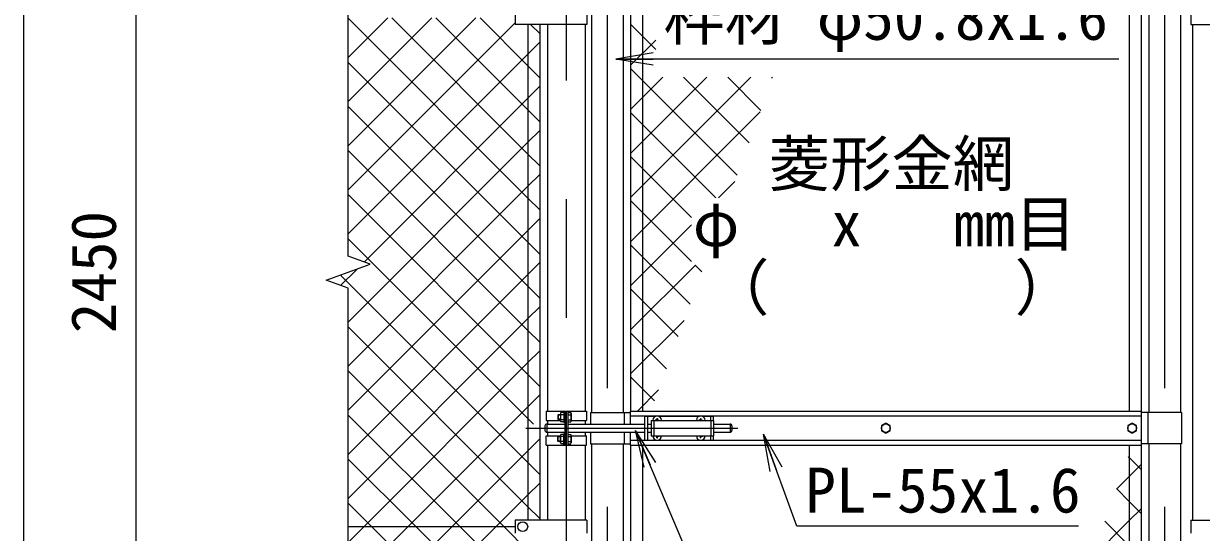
# Model space of a CAD drawing. Units: millimetres, scale not verified. Extents: x -6300 to 6300, y -4455 to 4455.
# Drawn here: x -4176 to -2286, y 420 to 1236 of the extents above; entities that cross this region are included whole.
import ezdxf
from ezdxf.enums import TextEntityAlignment as Align

# ---------------------------------------------------------------- set-up
doc = ezdxf.new("R2010")
doc.units = ezdxf.units.MM
doc.header["$LTSCALE"] = 30
doc.linetypes.add('DASHED', pattern=[7.5, 6, -1.5])
doc.linetypes.add('USER1', pattern=[50.8, 31.75, -6.35, 6.35, -6.35])
for name, color, linetype, lineweight in [('0-1_D-BMK', 2, 'USER1', 13), ('0-2_D-STR1', 1, 'Continuous', 18), ('0-3_D-STR3', 3, 'Continuous', 13), ('0-7_D-STR-DIM', 7, 'Continuous', 9), ('0-8_0', 7, 'Continuous', 9), ('0-9_D-STR-TXT', 7, 'Continuous', 9), ('0-A_D-STR2', 7, 'Continuous', 9)]:
    doc.layers.add(name, color=color, linetype=linetype, lineweight=lineweight)
doc.styles.add('ＭＳ ゴシック', font='')
doc.styles.get('ＭＳ ゴシック').set_extended_font_data('MS Gothic')

# ---------------------------------------------------------------- blocks, each defined once
blk = doc.blocks.new('_Open')
at = {"layer": '0-8_0'}
blk.add_line((-30, 5), (0, 0), dxfattribs=at)
blk.add_lwpolyline([(-30, -5), (0, 0), (-30, 0)], dxfattribs=at)

msp = doc.modelspace()

# ---------------------------------------------------------------- linework, layer by layer
at = {"layer": '0-1_D-BMK'}
for p, q in [((-3304.72, 2097.22), (-3304.72, -798.6)), ((-3239.07, 1603.71), (-3239.07, -434.68)), ((-2344.87, 1603.71), (-2344.87, -434.68)), ((-3369.76, 586.98), (-3029.76, 586.98))]:
    msp.add_line(p, q, dxfattribs=at)
at = {"layer": '0-2_D-STR1'}
for p, q in [((-3264.47, 1448.93), (-3264.47, 611.98)), ((-3213.67, 1448.93), (-3213.67, 611.98)), ((-2370.27, 1332.48), (-2370.27, 611.98)), ((-2319.47, 1304.48), (-2319.47, 611.98)), ((-3334.97, 1234.48), (-3334.97, 614.48)), ((-3274.47, 1234.48), (-3274.47, 614.48)), ((-2299.97, 1234.48), (-2299.97, 439.48)), ((-3334.97, 599.48), (-3334.97, 593.48)), ((-3274.47, 599.48), (-3274.47, 593.48)), ((-3334.97, 580.48), (-3334.97, 574.48)), ((-3274.47, 580.48), (-3274.47, 574.48)), ((-3334.97, 559.48), (-3334.97, 439.48)), ((-3274.47, 559.48), (-3274.47, 439.48)), ((-3264.47, 561.98), (-3264.47, -274.97)), ((-3213.67, 561.98), (-3213.67, -274.97)), ((-2370.27, 561.98), (-2370.27, -158.52)), ((-2319.47, 561.98), (-2319.47, -155.52))]:
    msp.add_line(p, q, dxfattribs=at)
at = {"layer": '0-3_D-STR3'}
for p, q in [((-3201.57, 1448.93), (-3201.57, 614.48)), ((-3182.57, 1448.93), (-3182.57, 614.48)), ((-2401.37, 1448.93), (-2401.37, 614.48)), ((-2382.37, 1448.93), (-2382.37, 614.48)), ((-3386.72, 1255.48), (-3386.72, 1234.48)), ((-3271.92, 1255.48), (-3271.92, 1234.48)), ((-2302.52, 1255.48), (-2302.52, 1234.48)), ((-3271.92, 1234.48), (-3386.72, 1234.48)), ((-3366.22, 1234.48), (-3366.22, 439.48)), ((-2302.52, 1234.48), (-2187.72, 1234.48)), ((-3337.27, 614.48), (-3272.17, 614.48)), ((-3337.27, 614.48), (-3337.27, 599.48)), ((-3318.42, 607.8), (-3317.74, 608.48)), ((-3318.42, 607.8), (-3318.42, 601.16)), ((-3314.12, 607.8), (-3318.42, 607.8)), ((-3314.12, 608.48), (-3317.74, 608.48)), ((-3317.74, 608.48), (-3317.74, 600.48)), ((-3314.12, 610.3), (-3314.12, 598.7)), ((-3308.62, 611.98), (-3313.52, 611.98)), ((-3308.62, 608.48), (-3313.52, 608.48)), ((-3307.02, 612.98), (-3308.62, 612.98)), ((-3308.62, 612.98), (-3308.62, 595.98)), ((-3307.02, 614.48), (-3307.02, 559.48)), ((-3304.72, 614.48), (-3304.72, 559.48)), ((-3302.42, 614.48), (-3302.42, 559.48)), ((-3302.42, 613.38), (-3302.42, 595.58)), ((-3302.42, 611.98), (-3297.52, 611.98)), ((-3302.42, 608.48), (-3297.52, 608.48)), ((-3296.92, 610.3), (-3296.92, 598.7)), ((-3272.17, 614.48), (-3272.17, 599.48)), ((-3266.07, 611.98), (-3266.07, 593.48)), ((-3266.07, 611.98), (-3201.97, 611.98)), ((-3212.07, 611.98), (-3212.07, 593.48)), ((-3201.97, 614.48), (-2381.97, 614.48)), ((-3201.97, 593.48), (-3201.97, 614.48)), ((-3201.97, 606.48), (-2381.97, 606.48)), ((-3179.07, 605.98), (-3179.07, 567.98)), ((-3179.07, 605.98), (-3161.67, 605.98)), ((-3174.57, 605.98), (-3174.57, 567.98)), ((-3156.47, 605.98), (-3091.67, 605.98)), ((-3086.47, 605.98), (-3069.07, 605.98)), ((-3073.57, 605.98), (-3073.57, 599.48)), ((-3069.07, 605.98), (-3069.07, 599.48)), ((-2381.97, 559.48), (-2381.97, 614.48)), ((-2317.87, 611.98), (-2381.97, 611.98)), ((-2371.87, 611.98), (-2371.87, 561.98)), ((-2317.87, 611.98), (-2317.87, 561.98)), ((-3339.07, 590.48), (-3339.07, 583.48)), ((-3337.27, 599.48), (-3314.12, 599.48)), ((-3336.07, 593.48), (-3307.02, 593.48)), ((-3336.07, 593.48), (-3336.07, 580.48)), ((-3318.42, 601.16), (-3317.74, 600.48)), ((-3314.12, 601.16), (-3318.42, 601.16)), ((-3314.12, 600.48), (-3317.74, 600.48)), ((-3308.62, 600.48), (-3313.52, 600.48)), ((-3308.62, 596.98), (-3313.52, 596.98)), ((-3307.02, 595.98), (-3308.62, 595.98)), ((-3302.42, 600.48), (-3297.52, 600.48)), ((-3302.42, 596.98), (-3297.52, 596.98)), ((-3302.42, 593.48), (-3179.07, 593.48)), ((-3296.92, 599.48), (-3272.17, 599.48)), ((-3174.57, 593.48), (-3168.57, 593.48)), ((-3168.57, 599.48), (-3168.57, 574.48)), ((-3168.57, 599.48), (-3068.57, 599.48)), ((-3160.92, 599.9), (-3162.22, 599.87)), ((-3162.22, 599.87), (-3162.22, 599.48)), ((-3159.46, 602.63), (-3159.49, 601.33)), ((-3159.46, 602.63), (-3158.67, 602.63)), ((-3158.67, 602.63), (-3158.65, 601.33)), ((-3090.92, 599.9), (-3092.22, 599.87)), ((-3092.22, 599.87), (-3092.22, 599.48)), ((-3089.46, 602.63), (-3089.49, 601.33)), ((-3089.46, 602.63), (-3088.67, 602.63)), ((-3088.67, 602.63), (-3088.65, 601.33)), ((-3087.22, 599.9), (-3085.92, 599.87)), ((-3085.92, 599.87), (-3085.92, 599.48)), ((-3068.57, 599.48), (-3068.57, 574.48)), ((-3068.57, 593.48), (-3042.07, 593.48)), ((-3042.07, 593.48), (-3042.07, 580.48)), ((-3039.07, 590.48), (-3039.07, 583.48)), ((-3337.27, 574.48), (-3314.12, 574.48)), ((-3337.27, 559.48), (-3337.27, 574.48)), ((-3336.07, 580.48), (-3307.02, 580.48)), ((-3318.42, 572.8), (-3317.74, 573.48)), ((-3314.12, 572.8), (-3318.42, 572.8)), ((-3318.42, 566.16), (-3318.42, 572.8)), ((-3317.74, 565.48), (-3317.74, 573.48)), ((-3314.12, 573.48), (-3317.74, 573.48)), ((-3314.12, 563.66), (-3314.12, 575.26)), ((-3308.62, 576.98), (-3313.52, 576.98)), ((-3308.62, 573.48), (-3313.52, 573.48)), ((-3308.62, 560.98), (-3308.62, 577.98)), ((-3307.02, 577.98), (-3308.62, 577.98)), ((-3302.42, 580.48), (-3179.07, 580.48)), ((-3302.42, 576.98), (-3297.52, 576.98)), ((-3302.42, 573.48), (-3297.52, 573.48)), ((-3297.02, 574.48), (-3272.17, 574.48)), ((-3296.92, 575.3), (-3296.92, 563.7)), ((-3272.17, 559.48), (-3272.17, 574.48)), ((-3266.07, 580.48), (-3266.07, 561.98)), ((-3212.07, 580.48), (-3212.07, 561.98)), ((-3201.97, 559.48), (-3201.97, 580.48)), ((-3201.97, 567.48), (-2381.97, 567.48)), ((-3179.07, 567.98), (-3161.67, 567.98)), ((-3174.57, 580.48), (-3168.57, 580.48)), ((-3168.57, 574.48), (-3068.57, 574.48)), ((-3162.22, 574.08), (-3162.22, 574.48)), ((-3160.92, 574.06), (-3162.22, 574.08)), ((-3159.46, 571.33), (-3159.49, 572.63)), ((-3159.46, 571.33), (-3158.67, 571.33)), ((-3158.67, 571.33), (-3158.65, 572.63)), ((-3157.22, 574.06), (-3155.92, 574.08)), ((-3156.47, 567.98), (-3091.67, 567.98)), ((-3155.92, 574.08), (-3155.92, 574.48)), ((-3092.22, 574.08), (-3092.22, 574.48)), ((-3090.92, 574.06), (-3092.22, 574.08)), ((-3089.46, 571.33), (-3089.49, 572.63)), ((-3089.46, 571.33), (-3088.67, 571.33)), ((-3088.67, 571.33), (-3088.65, 572.63)), ((-3087.22, 574.06), (-3085.92, 574.08)), ((-3086.47, 567.98), (-3069.07, 567.98)), ((-3085.92, 574.08), (-3085.92, 574.48)), ((-3073.57, 574.48), (-3073.57, 567.98)), ((-3069.07, 574.48), (-3069.07, 567.98)), ((-3068.57, 580.48), (-3042.07, 580.48)), ((-3337.27, 559.48), (-3272.17, 559.48)), ((-3314.12, 566.16), (-3318.42, 566.16)), ((-3318.42, 566.16), (-3317.74, 565.48)), ((-3314.12, 565.48), (-3317.74, 565.48)), ((-3308.62, 565.48), (-3313.52, 565.48)), ((-3308.62, 561.98), (-3313.52, 561.98)), ((-3307.02, 560.98), (-3308.62, 560.98)), ((-3302.42, 565.48), (-3297.52, 565.48)), ((-3302.42, 561.98), (-3297.52, 561.98)), ((-3266.07, 561.98), (-3201.97, 561.98)), ((-3201.97, 559.48), (-2381.97, 559.48)), ((-3201.57, 559.48), (-3201.57, -274.97)), ((-3182.57, 559.48), (-3182.57, -274.97)), ((-2401.37, 559.48), (-2401.37, -274.97)), ((-2382.37, 559.48), (-2382.37, -274.97)), ((-2317.87, 561.98), (-2381.97, 561.98)), ((-3386.72, 439.48), (-3386.72, 418.48)), ((-3271.92, 439.48), (-3386.72, 439.48)), ((-3271.92, 439.48), (-3271.92, 418.48)), ((-2302.52, 439.48), (-2302.52, 418.48)), ((-2302.52, 439.48), (-2187.72, 439.48)), ((-3654.72, 428.98), (-3386.72, 428.98))]:
    msp.add_line(p, q, dxfattribs=at)
at = {"layer": '0-3_D-STR3', "linetype": 'DASHED'}
for p, q in [((-3164.07, 599.48), (-3164.07, 574.48)), ((-3073.07, 599.48), (-3073.07, 574.48))]:
    msp.add_line(p, q, dxfattribs=at)
at = {"layer": '0-3_D-STR3'}
for points in [[(-3347.22, 1234.48), (-3347.22, 580.48), (-3347.22, 439.48)], [(-3157.22, 599.9), (-3155.92, 599.87), (-3155.92, 599.48)]]:
    msp.add_lwpolyline(points, dxfattribs=at)
for points in [[(-2791.97, 595.08), (-2798.98, 591.03), (-2798.98, 582.93), (-2791.97, 578.88), (-2784.95, 582.93), (-2784.95, 591.03)], [(-2396.97, 595.08), (-2403.98, 591.03), (-2403.98, 582.93), (-2396.97, 578.88), (-2389.95, 582.93), (-2389.95, 591.03)]]:
    msp.add_lwpolyline(points, close=True, dxfattribs=at)
for centre, radius in [((-2791.97, 586.98), 7.03), ((-2396.97, 586.98), 7.03), ((-3374.72, 428.98), 8)]:
    msp.add_circle(centre, radius, dxfattribs=at)
for centre, radius, start, end in [((-3311.27, 610.23), 2.85, 142.09851, 217.90149), ((-3300.49, 604.48), 13.63, 162.93847, 197.06153), ((-3299.77, 610.23), 2.85, 322.09851, 37.90149), ((-3310.55, 604.48), 13.63, 342.93847, 17.06153), ((-3159.07, 599.48), 7, 0, 180), ((-3089.07, 599.48), 7, 0, 180), ((-3336.07, 590.48), 3, 90, 180), ((-3311.27, 598.73), 2.85, 142.14171, 217.85829), ((-3299.77, 598.73), 2.85, 322.14171, 37.85829), ((-3160.97, 601.38), 1.49, 270, 0), ((-3157.16, 601.38), 1.49, 180, 270), ((-3090.97, 601.38), 1.49, 270, 0), ((-3087.16, 601.38), 1.49, 180, 270), ((-3042.07, 590.48), 3, 0, 90), ((-3336.07, 583.48), 3, 180, 270), ((-3311.27, 575.23), 2.85, 142.14171, 217.85829), ((-3300.49, 569.48), 13.63, 162.93847, 197.06153), ((-3299.77, 575.23), 2.85, 322.09851, 37.90149), ((-3310.55, 569.48), 13.63, 342.93847, 17.06153), ((-3159.07, 574.48), 7, 180, 0), ((-3160.97, 572.57), 1.49, 0, 90), ((-3157.16, 572.57), 1.49, 90, 180), ((-3089.07, 574.48), 7, 180, 0), ((-3090.97, 572.57), 1.49, 0, 90), ((-3087.16, 572.57), 1.49, 90, 180), ((-3042.07, 583.48), 3, 270, 0), ((-3311.27, 563.73), 2.85, 142.09851, 217.90149), ((-3299.77, 563.73), 2.85, 322.14171, 37.85829)]:
    msp.add_arc(centre, radius, start, end, dxfattribs=at)
at = {"layer": '0-7_D-STR-DIM'}
for p, q in [((-3654.72, 862.63), (-3654.72, 2124.98)), ((-4175.59, 2001.98), (-4175.59, -378.02)), ((-3995.59, 2001.98), (-3995.59, -328.02)), ((-3619.48, 849.8), (-3654.72, 862.63)), ((-3689.96, 824.15), (-3619.48, 849.8)), ((-3654.72, 811.33), (-3689.96, 824.15)), ((-3654.72, -531.02), (-3654.72, 811.33))]:
    msp.add_line(p, q, dxfattribs=at)
at = {"layer": '0-9_D-STR-TXT'}
for points in [[(-2418.16, 1178.9), (-2944.41, 1178.9), (-3223.36, 1178.9)], [(-2648.68, 266.29), (-3059.63, 266.29), (-3193, 581.59)], [(-2483.05, 429.8), (-2934.97, 429.8), (-2987.73, 575.44)]]:
    msp.add_lwpolyline(points, dxfattribs=at)
at = {"layer": '0-A_D-STR2'}
for p, q in [((-3654.72, 1181.38), (-3591.12, 1244.98)), ((-3654.72, 1110.67), (-3520.41, 1244.98)), ((-3654.72, 1039.96), (-3449.7, 1244.98)), ((-3366.22, 955.9), (-3654.72, 1244.4)), ((-3654.72, 969.25), (-3386.72, 1237.25)), ((-3366.22, 1026.61), (-3584.59, 1244.98)), ((-3366.22, 1097.32), (-3513.88, 1244.98)), ((-3366.22, 1168.03), (-3443.17, 1244.98)), ((-3347.22, 1219.74), (-3361.96, 1234.48)), ((-3161.22, 1194.45), (-3201.57, 1234.79)), ((-3201.57, 1168.91), (-3161.22, 1209.26)), ((-3366.22, 885.19), (-3654.72, 1173.69)), ((-3347.22, 1149.03), (-3366.22, 1168.03)), ((-3030.46, 992.97), (-3201.57, 1164.08)), ((-3201.57, 1098.2), (-3150.11, 1149.67)), ((-3201.57, 1027.49), (-3079.4, 1149.67)), ((-3201.57, 956.78), (-3008.69, 1149.67)), ((-3011.55, 1044.78), (-3116.44, 1149.67)), ((-2992.65, 1096.59), (-3045.73, 1149.67)), ((-2973.75, 1148.4), (-2975.02, 1149.67)), ((-3366.22, 814.48), (-3654.72, 1102.98)), ((-3347.22, 1078.32), (-3366.22, 1097.32)), ((-3201.57, 886.07), (-2993.57, 1094.07)), ((-3064.65, 956.46), (-3201.57, 1093.37)), ((-3366.22, 1045.61), (-3347.22, 1064.61)), ((-3654.72, 757.11), (-3366.22, 1045.61)), ((-3366.22, 743.76), (-3654.72, 1032.26)), ((-3347.22, 1007.61), (-3366.22, 1026.61)), ((-3103.89, 924.99), (-3201.57, 1022.66)), ((-3366.22, 974.9), (-3347.22, 993.9)), ((-3654.72, 686.4), (-3366.22, 974.9)), ((-3060.47, 956.46), (-3034.19, 982.74)), ((-3366.22, 673.05), (-3654.72, 961.55)), ((-3347.22, 936.9), (-3366.22, 955.9)), ((-3103.89, 854.28), (-3201.57, 951.95)), ((-3366.22, 904.19), (-3347.22, 923.19)), ((-3201.57, 815.36), (-3103.89, 913.04)), ((-3654.72, 615.69), (-3366.22, 904.19)), ((-3347.22, 866.19), (-3366.22, 885.19)), ((-3106.21, 785.88), (-3201.57, 881.24)), ((-3366.22, 833.48), (-3347.22, 852.48)), ((-3666.81, 815.73), (-3640.33, 842.22)), ((-3654.72, 544.98), (-3366.22, 833.48)), ((-3201.57, 744.65), (-3097.65, 848.57)), ((-3087.26, 837.64), (-3098.18, 848.57)), ((-3347.22, 795.48), (-3366.22, 814.48)), ((-3125.15, 734.11), (-3201.57, 810.53)), ((-3366.22, 762.77), (-3347.22, 781.77)), ((-3654.72, 474.27), (-3366.22, 762.77)), ((-3201.57, 673.94), (-3115.78, 759.73)), ((-3347.22, 724.76), (-3366.22, 743.76)), ((-3144.1, 682.35), (-3201.57, 739.82)), ((-3366.22, 692.06), (-3347.22, 711.06)), ((-3629.3, 428.98), (-3366.22, 692.06)), ((-3404.99, 428.98), (-3654.72, 678.71)), ((-3347.22, 654.05), (-3366.22, 673.05)), ((-3163.04, 630.58), (-3201.57, 669.11)), ((-3190.32, 614.48), (-3156.6, 648.2)), ((-3366.22, 621.35), (-3347.22, 640.35)), ((-3475.7, 428.98), (-3654.72, 608)), ((-3558.59, 428.98), (-3366.22, 621.35)), ((-3366.22, 550.64), (-3347.22, 569.64)), ((-3487.88, 428.98), (-3366.22, 550.64)), ((-3546.41, 428.98), (-3654.72, 537.29)), ((-2401.37, 539.91), (-2402.75, 541.29)), ((-2382.37, 520.91), (-2401.37, 539.91)), ((-2401.37, 509.53), (-2382.37, 528.53)), ((-3366.22, 479.93), (-3347.22, 498.93)), ((-2421.71, 489.19), (-2401.37, 509.53)), ((-3417.17, 428.98), (-3366.22, 479.93)), ((-2401.37, 469.2), (-2421.62, 489.45)), ((-3617.12, 428.98), (-3654.72, 466.58)), ((-2382.37, 450.2), (-2401.37, 469.2)), ((-2401.37, 438.82), (-2382.37, 457.82)), ((-2462.18, 378.01), (-2401.37, 438.82)), ((-2401.37, 398.49), (-2440.49, 437.61)), ((-3654.72, 403.56), (-3629.3, 428.98)), ((-3654.72, 332.85), (-3558.59, 428.98)), ((-3654.72, 262.14), (-3487.88, 428.98)), ((-3654.72, 191.43), (-3417.17, 428.98)), ((-3366.22, 178.08), (-3617.12, 428.98)), ((-3366.22, 248.79), (-3546.41, 428.98)), ((-3366.22, 319.5), (-3475.7, 428.98)), ((-3366.22, 390.21), (-3404.99, 428.98))]:
    msp.add_line(p, q, dxfattribs=at)
for points in [[(-3654.72, 898.53), (-3366.22, 1187.03), (-3347.22, 1206.03)], [(-3629.2, 853.34), (-3366.22, 1116.32), (-3347.22, 1135.32)], [(-3357.15, 593.27), (-3366.22, 602.34), (-3654.72, 890.84)], [(-3347.22, 512.63), (-3366.22, 531.63), (-3667.07, 832.48)], [(-3347.22, 441.92), (-3366.22, 460.92), (-3654.72, 749.42)]]:
    msp.add_lwpolyline(points, dxfattribs=at)

# ---------------------------------------------------------------- block references
at = {"layer": '0-9_D-STR-TXT', "xscale": 2, "yscale": 2}
for p, rotation in [((-3225.36, 1178.9), 180), ((-3193.78, 583.43), 112.92801), ((-2988.41, 577.32), 109.91257)]:
    msp.add_blockref('_Open', p, dxfattribs=dict(at, rotation=rotation))

# ---------------------------------------------------------------- texts
at = {"layer": '0-7_D-STR-DIM', "style": 'ＭＳ ゴシック'}
msp.add_text('2450', height=72.14, rotation=90, dxfattribs=at).set_placement((-4005.72, 739.1), align=Align.BOTTOM_LEFT)
at = {"layer": '0-9_D-STR-TXT', "style": 'ＭＳ ゴシック'}
for s, p in [('枠材 φ50.8x1.6', (-3148.8, 1188.11)), ('菱形金網', (-2979.9, 953.61)), ('φ\u3000 x\u3000 mm目', (-3101.73, 857.22)), ('（\u3000\u3000\u3000\u3000）', (-3077.36, 754.75)), ('PL-55x1.6', (-2921.3, 429.92))]:
    msp.add_text(s, height=72.14, dxfattribs=at).set_placement(p, align=Align.BOTTOM_LEFT)

doc.saveas('drawing.dxf')
